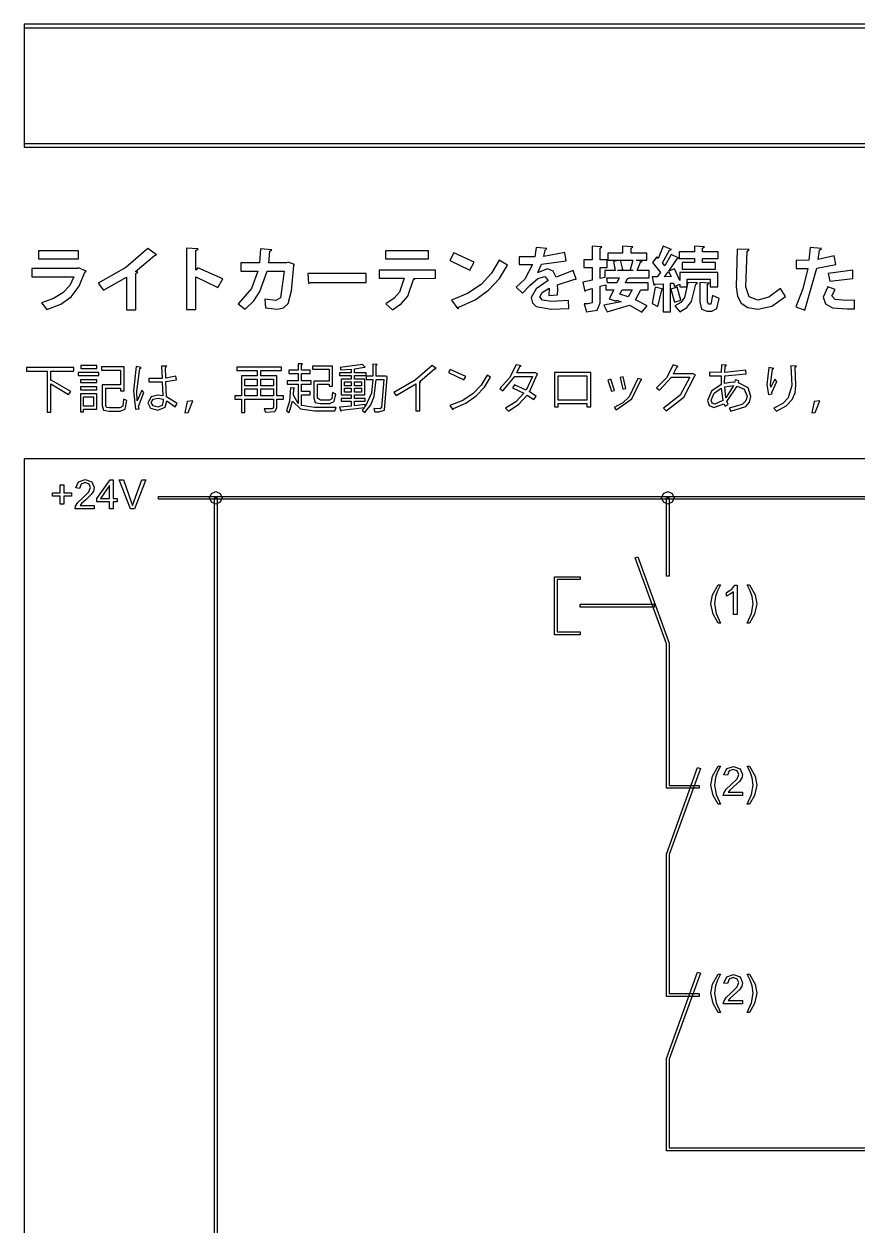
# Model space of a CAD drawing. Extents: x 18 to 210, y 9 to 277.
# Drawn here: x 18 to 68.7, y 204.2 to 277.3 of the extents above; entities that cross this region are included whole.
import ezdxf

# ---------------------------------------------------------------- set-up
doc = ezdxf.new("R2010")
doc.units = 0

msp = doc.modelspace()

# ---------------------------------------------------------------- linework, layer by layer
at = {"layer": '1'}
for p, q in [((192.997241, 277.267738), (17.991627, 277.267738)), ((17.991627, 277.267738), (17.991627, 269.774754)), ((192.997241, 277.013738), (17.991627, 277.013738)), ((17.991627, 277.013738), (17.991627, 270.007587)), ((17.991627, 270.007587), (192.997241, 270.007587)), ((17.991627, 269.774754), (192.997241, 269.774754)), ((21.290663, 263.477483), (18.868075, 263.477483)), ((18.868075, 263.477483), (18.868075, 262.989658)), ((21.290663, 262.989658), (21.290663, 263.477483)), ((25.515723, 263.626308), (24.175238, 262.463075)), ((24.767449, 262.228982), (25.912597, 263.188095)), ((26.049023, 263.233569), (25.515723, 263.626308)), ((25.912597, 263.188095), (26.049023, 263.233569)), ((28.566696, 263.59737), (27.872165, 263.630443)), ((27.872165, 263.630443), (27.872165, 259.909745)), ((28.438537, 263.489884), (28.566696, 263.59737)), ((28.438537, 262.295127), (28.438537, 263.489884)), ((32.370076, 263.605639), (32.299795, 262.749879)), ((33.060471, 263.543626), (32.370076, 263.605639)), ((32.862034, 262.745744), (32.936448, 263.452678)), ((32.936448, 263.452678), (33.060471, 263.543626)), ((42.56479, 263.477483), (39.968569, 263.477483)), ((39.968569, 263.477483), (39.968569, 262.981389)), ((42.56479, 262.981389), (42.56479, 263.477483)), ((44.110947, 263.349324), (43.8629, 262.890439)), ((45.35118, 262.79122), (44.110947, 263.349324)), ((48.807303, 263.109553), (48.0797, 263.121962)), ((48.0797, 263.121962), (48.0797, 262.642406)), ((49.030545, 263.113681), (48.807303, 263.109553)), ((49.11736, 263.671784), (49.030545, 263.113681)), ((49.766414, 263.609771), (49.11736, 263.671784)), ((49.572112, 263.13435), (49.663063, 263.527089)), ((50.857819, 263.36586), (49.572112, 263.13435)), ((49.663063, 263.527089), (49.766414, 263.609771)), ((50.944636, 262.865634), (50.857819, 263.36586)), ((53.106769, 263.725542), (52.51559, 263.75448)), ((52.51559, 263.75448), (52.51559, 262.935926)), ((52.995147, 263.646993), (53.106769, 263.725542)), ((52.995147, 262.935926), (52.995147, 263.646993)), ((54.367671, 263.336936), (53.478839, 263.336936)), ((53.478839, 263.336936), (53.478839, 262.911121)), ((54.996056, 263.72554), (54.367671, 263.758613)), ((54.367671, 263.758613), (54.367671, 263.336936)), ((54.880303, 263.646993), (54.996056, 263.72554)), ((54.880303, 263.336936), (54.880303, 263.646993)), ((55.831146, 263.336936), (54.880303, 263.336936)), ((55.831146, 262.911121), (55.831146, 263.336936)), ((56.839868, 263.75448), (56.529812, 263.018608)), ((56.79853, 262.737489), (57.216074, 263.514701)), ((57.331829, 263.556043), (56.839868, 263.75448)), ((57.319425, 263.254254), (56.934954, 262.563856)), ((57.216074, 263.514701), (57.331829, 263.556043)), ((57.794849, 263.035145), (57.319425, 263.254254)), ((58.729155, 263.419616), (57.815518, 263.419616)), ((57.815518, 263.419616), (57.815518, 263.002072)), ((59.341006, 263.729675), (58.729155, 263.758613)), ((58.729155, 263.758613), (58.729155, 263.419616)), ((59.233519, 263.646993), (59.341006, 263.729675)), ((59.233519, 263.419618), (59.233519, 263.646993)), ((60.180229, 263.419618), (59.233519, 263.419618)), ((60.180229, 263.002072), (60.180229, 263.419618)), ((61.337779, 263.584983), (61.275767, 261.27815)), ((62.065383, 263.55191), (61.337779, 263.584983)), ((61.85868, 261.27815), (61.937224, 263.456824)), ((61.937224, 263.456824), (62.065383, 263.55191)), ((65.773678, 263.684201), (65.686863, 262.902853)), ((66.464075, 263.626324), (65.773678, 263.684201)), ((66.261502, 262.952463), (66.344187, 263.52297)), ((67.228884, 263.167436), (66.261502, 262.952463)), ((66.344187, 263.52297), (66.464075, 263.626324)), ((67.332225, 262.638265), (67.228884, 263.167436)), ((21.245188, 262.402614), (18.454664, 262.402614)), ((18.454664, 262.402614), (18.454664, 261.902386)), ((18.868075, 262.989658), (21.290663, 262.989658)), ((21.3072, 262.443955), (21.245188, 262.402614)), ((21.757817, 262.23725), (21.3072, 262.443955)), ((24.175238, 262.463075), (22.493689, 261.501378)), ((28.546024, 262.43982), (28.438537, 262.295127)), ((30.063243, 261.774229), (28.546024, 262.43982)), ((32.299795, 262.749879), (31.171185, 262.749879)), ((31.171185, 262.749879), (31.171185, 262.249651)), ((33.945171, 262.745744), (32.862034, 262.745744)), ((34.048525, 262.787085), (33.945171, 262.745744)), ((34.437131, 262.650661), (34.048525, 262.787085)), ((34.252129, 261.040941), (34.387522, 262.584515)), ((34.387522, 262.584515), (34.437131, 262.650661)), ((39.968569, 262.981389), (42.56479, 262.981389)), ((43.8629, 262.890439), (45.074193, 262.307528)), ((45.074193, 262.307528), (45.35118, 262.79122)), ((46.868397, 262.919376), (46.407961, 262.108704)), ((47.36449, 262.605184), (46.868397, 262.919376)), ((46.8808, 261.787406), (47.36449, 262.605184)), ((48.0797, 262.642406), (48.732889, 262.642406)), ((48.894118, 262.646533), (48.42283, 261.761834)), ((48.732889, 262.642406), (48.894118, 262.646533)), ((49.224847, 262.162836), (49.431552, 262.658929)), ((49.431552, 262.658929), (50.944636, 262.865634)), ((52.51559, 262.935926), (52.007096, 262.935926)), ((52.007096, 262.935926), (52.007096, 262.464638)), ((52.007096, 262.464638), (52.51559, 262.464638)), ((52.51559, 262.464638), (52.51559, 261.691558)), ((53.425097, 262.935926), (52.995147, 262.935926)), ((52.995147, 261.790779), (52.995147, 262.464638)), ((52.995147, 262.464638), (53.425097, 262.464638)), ((53.425097, 262.464638), (53.425097, 262.935926)), ((53.478839, 262.911121), (54.222979, 262.911121)), ((54.222979, 262.911121), (53.805432, 262.824306)), ((53.805432, 262.824306), (53.925323, 262.274469)), ((54.38421, 262.340614), (54.247783, 262.911121)), ((54.247783, 262.911121), (54.99192, 262.911121)), ((54.99192, 262.911121), (54.81829, 262.324078)), ((55.566563, 262.832575), (55.202761, 262.911121)), ((55.202761, 262.911121), (55.831146, 262.911121)), ((55.248238, 262.274469), (55.459076, 262.77883)), ((55.459076, 262.77883), (55.566563, 262.832575)), ((56.438861, 263.109559), (56.190815, 262.766429)), ((56.190815, 262.766429), (56.670371, 262.166982)), ((56.529812, 263.018608), (56.438861, 263.109559)), ((56.934954, 262.563856), (56.79853, 262.737489)), ((57.170597, 262.237263), (57.679094, 262.989671)), ((57.517862, 262.381955), (57.170597, 262.237263)), ((57.848591, 261.670889), (57.517862, 262.381955)), ((57.679094, 262.989671), (57.794849, 263.035145)), ((57.815518, 263.002072), (58.729155, 263.002072)), ((57.993286, 262.766429), (57.993286, 262.353018)), ((58.729155, 262.766426), (57.993286, 262.766429)), ((58.729155, 263.002072), (58.729155, 262.766426)), ((59.233519, 262.766429), (59.233519, 263.002072)), ((59.233519, 263.002072), (60.180229, 263.002072)), ((60.006599, 262.766429), (59.233519, 262.766429)), ((60.006599, 262.353018), (60.006599, 262.766429)), ((65.471889, 262.898726), (64.913783, 262.906981)), ((64.913783, 262.906981), (64.922038, 262.402619)), ((64.922038, 262.402619), (65.165952, 262.398492)), ((65.165952, 262.398492), (65.616568, 262.402619)), ((65.616568, 262.402619), (65.326148, 261.167555)), ((65.442936, 259.87668), (66.170539, 262.431559)), ((65.686863, 262.902853), (65.471889, 262.898726)), ((66.170539, 262.431559), (67.332225, 262.638265)), ((18.454664, 261.902386), (21.017812, 261.902386)), ((21.017812, 261.902386), (20.774287, 261.37716)), ((21.338012, 261.322901), (21.67927, 262.171104)), ((21.67927, 262.171104), (21.757817, 262.23725)), ((22.812016, 261.087967), (24.217612, 261.881716)), ((24.217612, 261.881716), (24.217612, 259.893208)), ((24.903875, 262.179372), (24.767449, 262.228982)), ((24.779851, 262.100823), (24.903875, 262.179372)), ((24.779851, 259.893208), (24.779851, 262.100823)), ((28.438537, 259.909745), (28.438537, 261.889985)), ((28.438537, 261.889985), (29.765588, 261.253332)), ((29.765588, 261.253332), (30.063243, 261.774229)), ((31.171185, 262.249651), (32.200577, 262.249651)), ((32.200577, 262.249651), (31.807837, 261.177884)), ((32.322017, 260.997533), (32.766951, 262.249651)), ((32.766951, 262.249651), (33.808746, 262.249651)), ((33.808746, 262.249651), (33.573101, 260.620812)), ((38.782079, 262.092555), (35.247417, 262.092555)), ((35.247417, 262.092555), (35.280489, 261.480706)), ((38.782079, 261.559256), (38.782079, 262.092555)), ((42.99887, 262.303395), (39.575828, 262.303395)), ((39.575828, 262.303395), (39.575828, 261.807302)), ((39.575828, 261.807302), (41.088912, 261.807302)), ((41.088912, 261.807302), (40.81141, 260.953609)), ((41.310087, 260.716414), (41.655286, 261.72462)), ((41.655286, 261.72462), (41.754505, 261.778362)), ((41.667687, 261.803154), (42.99887, 261.807281)), ((41.754505, 261.778362), (41.667687, 261.803154)), ((42.99887, 261.807281), (42.99887, 262.303395)), ((46.407961, 262.108704), (45.767691, 261.429031)), ((46.223476, 261.079698), (46.8808, 261.787406)), ((48.42283, 261.761834), (47.906067, 261.269873)), ((48.720486, 261.369092), (49.207794, 261.785087)), ((49.849096, 261.670883), (49.105474, 261.168589)), ((49.207794, 261.785087), (49.642393, 261.906526)), ((49.228974, 262.162836), (49.224847, 262.162836)), ((49.80775, 262.373674), (49.228974, 262.162836)), ((49.642393, 261.906526), (49.849096, 261.670883)), ((50.140029, 262.24655), (49.80775, 262.373674)), ((50.33278, 261.877581), (50.140029, 262.24655)), ((51.362175, 262.282724), (50.33278, 261.877581)), ((50.415457, 261.414569), (51.465521, 261.761834)), ((51.556471, 261.749425), (51.362175, 262.282724)), ((51.465521, 261.761834), (51.523399, 261.74117)), ((51.523399, 261.74117), (51.556471, 261.749425)), ((52.51559, 261.691558), (51.953351, 261.575803)), ((53.28867, 261.861058), (52.995147, 261.790779)), ((53.925323, 262.274469), (53.28867, 262.274469)), ((53.28867, 262.274469), (53.28867, 261.861058)), ((53.412693, 261.844521), (54.1527, 261.844521)), ((53.445766, 261.538597), (53.412693, 261.844521)), ((54.1527, 261.844521), (54.020409, 261.538597)), ((54.06588, 262.274469), (54.38421, 262.340614)), ((55.004324, 262.274469), (54.06588, 262.274469)), ((54.545439, 261.538589), (54.669462, 261.794904)), ((54.669462, 261.794904), (54.78935, 261.844513)), ((54.78935, 261.844513), (55.975841, 261.844513)), ((54.81829, 262.324078), (55.004324, 262.274469)), ((55.975841, 262.274469), (55.248238, 262.274469)), ((55.975841, 261.844513), (55.975841, 262.274469)), ((56.467801, 261.894131), (56.174278, 261.894131)), ((56.174278, 261.894131), (56.273497, 261.385636)), ((56.670371, 262.166982), (56.467801, 261.894131)), ((56.914282, 261.902399), (57.166464, 262.228995)), ((57.319425, 261.906534), (56.914282, 261.902399)), ((57.166464, 262.228995), (57.319425, 261.906534)), ((60.15956, 262.154581), (57.848591, 262.154581)), ((57.848591, 262.154581), (57.848591, 261.670889)), ((57.993286, 262.353018), (60.006599, 262.353018)), ((58.286809, 261.294686), (58.286809, 261.757706)), ((58.286809, 261.757706), (59.696539, 261.757706)), ((59.696539, 261.757706), (59.696539, 261.294686)), ((60.15956, 261.294686), (60.15956, 262.154581)), ((68.365765, 262.29514), (66.852684, 262.088435)), ((66.852684, 262.088435), (66.968436, 261.629548)), ((66.968436, 261.629548), (68.365765, 261.786644)), ((68.365765, 261.786644), (68.365765, 262.29514)), ((20.356355, 260.928287), (19.777192, 260.571655)), ((20.774287, 261.37716), (20.356355, 260.928287)), ((20.862266, 260.687475), (21.338012, 261.322901)), ((22.493689, 261.501378), (22.812016, 261.087967)), ((31.807837, 261.177884), (31.00582, 260.248742)), ((31.948978, 260.430579), (32.322017, 260.997533)), ((34.036121, 260.269414), (34.252129, 261.040941)), ((35.280489, 261.480706), (35.425182, 261.559256)), ((35.425182, 261.559256), (38.782079, 261.559256)), ((40.81141, 260.953609), (40.486043, 260.591099)), ((45.767691, 261.429031), (44.952238, 260.885783)), ((45.401822, 260.496013), (46.223476, 261.079698)), ((47.906067, 261.269873), (48.28227, 260.906072)), ((48.28227, 260.906072), (48.720486, 261.369092)), ((49.105474, 261.168589), (48.811436, 260.641491)), ((49.328188, 260.670429), (49.489418, 260.939664)), ((49.489418, 260.939664), (49.898695, 261.211999)), ((49.898695, 261.211999), (49.882158, 260.757247)), ((50.423739, 261.133449), (50.415457, 261.414569)), ((50.415457, 260.798588), (50.423739, 261.133449)), ((51.953351, 261.575803), (52.069106, 261.013564)), ((52.069106, 261.013564), (52.151788, 261.083845)), ((52.151788, 261.083845), (52.51559, 261.187197)), ((52.51559, 261.187197), (52.51559, 260.323169)), ((52.995147, 261.319483), (53.35068, 261.418701)), ((52.995147, 260.319026), (52.995147, 261.319483)), ((53.35068, 261.418701), (53.35068, 261.108642)), ((53.35068, 261.108642), (53.826104, 261.108642)), ((54.020409, 261.538597), (53.445766, 261.538597)), ((53.826104, 261.108642), (53.544985, 260.550538)), ((54.206442, 260.848202), (54.342866, 261.10865)), ((54.342866, 261.10865), (54.950582, 261.10865)), ((55.926232, 261.538589), (54.545439, 261.538589)), ((54.950582, 261.10865), (54.706668, 260.678702)), ((55.16142, 260.496794), (55.47148, 261.108642)), ((55.47148, 261.108642), (55.926232, 261.108642)), ((55.926232, 261.108642), (55.926232, 261.538589)), ((56.352044, 261.257464), (56.161875, 260.265278)), ((56.273497, 261.385636), (56.347908, 261.447647)), ((56.347908, 261.447647), (56.831603, 261.472438)), ((56.831603, 261.149978), (56.352044, 261.257464)), ((56.517408, 260.091646), (56.748918, 261.096236)), ((56.748918, 261.096236), (56.831603, 261.137577)), ((56.831603, 261.472438), (56.831603, 261.149978)), ((56.831603, 261.137577), (56.831603, 259.765052)), ((57.269816, 261.505511), (57.468253, 261.51792)), ((57.269816, 259.765052), (57.269816, 261.505511)), ((57.674959, 261.265746), (57.302889, 261.154126)), ((57.302889, 261.154126), (57.51373, 260.356242)), ((57.468253, 261.51792), (57.521998, 261.302946)), ((57.521998, 261.302946), (57.848591, 261.447647)), ((57.902333, 260.484401), (57.674959, 261.265746)), ((57.848591, 261.447647), (57.848591, 261.294686)), ((57.848591, 261.294686), (58.286809, 261.294686)), ((58.324015, 261.551001), (58.137979, 260.64563)), ((58.911059, 261.522061), (58.324015, 261.551001)), ((58.55449, 260.401718), (58.815975, 261.443514)), ((58.815975, 261.443514), (58.911059, 261.522061)), ((59.638662, 261.517928), (59.072288, 261.551001)), ((59.072288, 261.551001), (59.072288, 260.372778)), ((59.52704, 261.443514), (59.638662, 261.517928)), ((59.52704, 260.372778), (59.52704, 261.443514)), ((59.696539, 261.294686), (60.15956, 261.294686)), ((61.275767, 261.27815), (61.347338, 260.717654)), ((62.051949, 260.678186), (61.85868, 261.27815)), ((63.954669, 261.183064), (63.245672, 260.652349)), ((64.260596, 260.703507), (63.954669, 261.183064)), ((65.326148, 261.167555), (64.8931, 260.075117)), ((66.836145, 261.286423), (66.563294, 260.662171)), ((67.286762, 261.121059), (66.836145, 261.286423)), ((67.09246, 260.748989), (67.286762, 261.121059)), ((19.777192, 260.571655), (19.049976, 260.323156)), ((19.049976, 260.323156), (19.372437, 259.901477)), ((19.372437, 259.901477), (20.218314, 260.226457)), ((20.218314, 260.226457), (20.862266, 260.687475)), ((31.00582, 260.248742), (31.4399, 259.922148)), ((31.4399, 259.922148), (31.948978, 260.430579)), ((33.291981, 260.451314), (32.622256, 260.546398)), ((32.622256, 260.546398), (32.659464, 260.013099)), ((33.573101, 260.620812), (33.291981, 260.451314)), ((33.760686, 260.011548), (34.036121, 260.269414)), ((40.486043, 260.591099), (39.972702, 260.261145)), ((39.972702, 260.261145), (40.38198, 259.897344)), ((40.38198, 259.897344), (40.940214, 260.271803)), ((40.940214, 260.271803), (41.310087, 260.716414)), ((44.952238, 260.885783), (43.966252, 260.484387)), ((43.966252, 260.484387), (44.350725, 259.942818)), ((44.425139, 260.050305), (45.401822, 260.496013)), ((48.811436, 260.641491), (48.887529, 260.309535)), ((48.887529, 260.309535), (49.116327, 260.091137)), ((49.503887, 260.468375), (49.328188, 260.670429)), ((50.039255, 260.405846), (49.503887, 260.468375)), ((49.882158, 260.757247), (50.415457, 260.798588)), ((51.089318, 260.455455), (50.039255, 260.405846)), ((51.0976, 259.963498), (51.089318, 260.455455)), ((52.279947, 260.24462), (52.040169, 260.248747)), ((52.040169, 260.248747), (52.180729, 259.760922)), ((52.51559, 260.323169), (52.279947, 260.24462)), ((52.829783, 259.866341), (52.995147, 260.319026)), ((54.272588, 260.385174), (53.234925, 260.178469)), ((53.544985, 260.550538), (53.979065, 260.409979)), ((53.979065, 260.409979), (54.016273, 260.480257)), ((54.016273, 260.480257), (54.272588, 260.385174)), ((54.706668, 260.678702), (54.206442, 260.848202)), ((55.868354, 260.128859), (55.16142, 260.496794)), ((56.161875, 260.265278), (56.517408, 260.091646)), ((57.51373, 260.356242), (57.902333, 260.484401)), ((57.899622, 260.335959), (57.542667, 260.124732)), ((58.137979, 260.64563), (57.899622, 260.335959)), ((58.26717, 260.03081), (58.55449, 260.401718)), ((59.072288, 260.372778), (59.157037, 259.933529)), ((59.597321, 260.236354), (59.52704, 260.372778)), ((59.73788, 260.236354), (59.597321, 260.236354)), ((59.824695, 260.76552), (59.73788, 260.236354)), ((60.229838, 260.579484), (59.824695, 260.76552)), ((60.101681, 259.967119), (60.229838, 260.579484)), ((61.347338, 260.717654), (61.57549, 260.294747)), ((61.57549, 260.294747), (61.980375, 260.027645)), ((62.586283, 260.484401), (62.051949, 260.678186)), ((63.245672, 260.652349), (62.586283, 260.484401)), ((63.444626, 260.122148), (64.260596, 260.703507)), ((66.563294, 260.662171), (66.700239, 260.262196)), ((66.700239, 260.262196), (67.125533, 260.01725)), ((67.282629, 260.517479), (67.09246, 260.748989)), ((67.956487, 260.459601), (67.282629, 260.517479)), ((68.460851, 260.480265), (67.956487, 260.459601)), ((68.45258, 259.955245), (68.460851, 260.480265)), ((24.217612, 259.893208), (24.779851, 259.893208)), ((27.872165, 259.909745), (28.438537, 259.909745)), ((32.659464, 260.013099), (33.395336, 259.930417)), ((33.395336, 259.930417), (33.760686, 260.011548)), ((44.350725, 259.942818), (44.425139, 260.050305)), ((49.116327, 260.091137), (50.035132, 259.934557)), ((50.035132, 259.934557), (51.0976, 259.963498)), ((52.180729, 259.760922), (52.829783, 259.866341)), ((53.234925, 260.178469), (53.420961, 259.765058)), ((53.420961, 259.765058), (54.785217, 260.166065)), ((54.785217, 260.166065), (55.529357, 259.752654)), ((55.529357, 259.752654), (55.868354, 260.128859)), ((56.831603, 259.765052), (57.269816, 259.765052)), ((57.542667, 260.124732), (57.852727, 259.769198)), ((57.852727, 259.769198), (58.26717, 260.03081)), ((59.157037, 259.933529), (59.514639, 259.810539)), ((59.514639, 259.810539), (59.787487, 259.810539)), ((59.787487, 259.810539), (60.101681, 259.967119)), ((61.980375, 260.027645), (62.582148, 259.934563)), ((62.582148, 259.934563), (63.444626, 260.122148)), ((64.8931, 260.075117), (65.442936, 259.87668)), ((67.125533, 260.01725), (68.022633, 259.942836)), ((68.022633, 259.942836), (68.45258, 259.955245)), ((34.915653, 256.59729), (34.65107, 256.613826)), ((34.65107, 256.613826), (34.65107, 256.212817)), ((34.853643, 256.551813), (34.915653, 256.59729)), ((34.853643, 256.212817), (34.853643, 256.551813)), ((38.558837, 256.568342), (37.198716, 256.390577)), ((38.720068, 256.407113), (38.558837, 256.568342)), ((39.447672, 256.564217), (39.183089, 256.584881)), ((39.183089, 256.584881), (39.183089, 255.853145)), ((39.385659, 256.522876), (39.447672, 256.564217)), ((47.903993, 256.547673), (47.487479, 255.746688)), ((48.205782, 256.477392), (47.903993, 256.547673)), ((57.450685, 256.53529), (57.02642, 255.761179)), ((57.752473, 256.448475), (57.450685, 256.53529)), ((60.374541, 256.551806), (60.362132, 256.080517)), ((60.692866, 256.531142), (60.374541, 256.551806)), ((21.009544, 256.374048), (18.14874, 256.374048)), ((18.14874, 256.374048), (18.14874, 256.159074)), ((18.14874, 256.159074), (19.405509, 256.159074)), ((19.405509, 256.159074), (19.405509, 253.662072)), ((19.628751, 256.150811), (19.665958, 256.159066)), ((19.628751, 255.596841), (19.628751, 256.150811)), ((19.665958, 256.159066), (21.009544, 256.159066)), ((21.009544, 256.159066), (21.009544, 256.374048)), ((22.544332, 256.072257), (21.27516, 256.072257)), ((21.27516, 256.072257), (21.27516, 255.894491)), ((21.27516, 255.894491), (22.544332, 255.894491)), ((21.444659, 256.498071), (21.444659, 256.320303)), ((22.424443, 256.498071), (21.444659, 256.498071)), ((21.444659, 256.320303), (22.424443, 256.320303)), ((22.424443, 256.320303), (22.424443, 256.498071)), ((22.544332, 255.894491), (22.544332, 256.072257)), ((24.069818, 256.42779), (22.701428, 256.42779)), ((22.701428, 256.42779), (22.701428, 256.221085)), ((22.701428, 256.221085), (23.854844, 256.221085)), ((23.854844, 256.221085), (23.854844, 255.328117)), ((24.069818, 254.972584), (24.069818, 256.42779)), ((24.80569, 256.440194), (24.636191, 254.956047)), ((25.115748, 256.378181), (24.80569, 256.440194)), ((24.847031, 254.951914), (25.033066, 256.320303)), ((25.033066, 256.320303), (25.115748, 256.378181)), ((26.670173, 256.456717), (26.347712, 256.464972)), ((26.347712, 256.464972), (26.37665, 255.720832)), ((26.587491, 256.386436), (26.670173, 256.456717)), ((26.604027, 255.737382), (26.587491, 256.386436)), ((27.224143, 255.865538), (26.604027, 255.737382)), ((27.253084, 255.642296), (27.224143, 255.865538)), ((33.645448, 256.411254), (30.921072, 256.411254)), ((30.921072, 256.411254), (30.921072, 256.208684)), ((30.921072, 256.208684), (32.161305, 256.208684)), ((32.161305, 255.87382), (31.206324, 255.87382)), ((31.206324, 255.87382), (31.206324, 254.650123)), ((32.161305, 256.208684), (32.161305, 255.87382)), ((32.376278, 255.87382), (32.376278, 256.208684)), ((32.376278, 256.208684), (33.645448, 256.208684)), ((33.356061, 255.87382), (32.376278, 255.87382)), ((33.356061, 254.650123), (33.356061, 255.87382)), ((33.645448, 256.208684), (33.645448, 256.411254)), ((34.65107, 256.212817), (34.088831, 256.212817)), ((34.088831, 256.212817), (34.088831, 256.018515)), ((34.088831, 256.018515), (34.65107, 256.018515)), ((34.65107, 256.018515), (34.65107, 255.567895)), ((35.374541, 256.212817), (34.853643, 256.212817)), ((34.853643, 255.567895), (34.853643, 256.018515)), ((34.853643, 256.018515), (35.374541, 256.018515)), ((35.374541, 256.018515), (35.374541, 256.212817)), ((36.747065, 256.469131), (35.519233, 256.469131)), ((35.519233, 256.469131), (35.519233, 256.274829)), ((35.519233, 256.274829), (36.54036, 256.274829)), ((36.54036, 256.274829), (36.54036, 255.551359)), ((36.747065, 255.24957), (36.747065, 256.469131)), ((37.872575, 256.055712), (37.161508, 256.055712)), ((37.161508, 256.055712), (37.161508, 255.886215)), ((37.161508, 255.886215), (37.872575, 255.886215)), ((37.198716, 256.390577), (37.252458, 256.23348)), ((37.252458, 256.23348), (37.872575, 256.278954)), ((37.872575, 256.278954), (37.872575, 256.055712)), ((37.872575, 255.886215), (37.872575, 255.662981)), ((38.066879, 256.291366), (38.120621, 256.307902)), ((38.066879, 256.05572), (38.066879, 256.291366)), ((38.777946, 256.05572), (38.066879, 256.05572)), ((38.066879, 255.662981), (38.066879, 255.886223)), ((38.066879, 255.886223), (38.777946, 255.886223)), ((38.120621, 256.307902), (38.658055, 256.402986)), ((38.658055, 256.402986), (38.691128, 256.402986)), ((38.691128, 256.402986), (38.720068, 256.407113)), ((38.777946, 255.886223), (38.777946, 256.05572)), ((39.183089, 255.853145), (38.782079, 255.853145)), ((38.782079, 255.853145), (38.782079, 255.650572)), ((39.385659, 255.85315), (39.385659, 256.522876)), ((39.956158, 255.853148), (39.385659, 255.85315)), ((40.06778, 255.844893), (39.956158, 255.853148)), ((40.063653, 255.774612), (40.06778, 255.844893)), ((42.792165, 256.498071), (41.761739, 255.614922)), ((42.035624, 255.538958), (42.93686, 256.295499)), ((43.031943, 256.320309), (42.792165, 256.498071)), ((42.93686, 256.295499), (42.969933, 256.291371)), ((42.969933, 256.291371), (43.031943, 256.320309)), ((43.888737, 256.262426), (43.785386, 256.072257)), ((43.785386, 256.072257), (44.715559, 255.634041)), ((44.835449, 255.832478), (43.888737, 256.262426)), ((44.715559, 255.634041), (44.835449, 255.832478)), ((46.13356, 255.923429), (45.779124, 255.312421)), ((46.340265, 255.795273), (46.13356, 255.923429)), ((47.085437, 254.972576), (47.817175, 255.844874)), ((47.817175, 255.844874), (48.892044, 255.844874)), ((47.941199, 256.059848), (48.118967, 256.43605)), ((48.995398, 256.059848), (47.941199, 256.059848)), ((48.118967, 256.43605), (48.205782, 256.477392)), ((48.892044, 255.844874), (48.50757, 255.005649)), ((48.706008, 254.898162), (49.173163, 255.948226)), ((49.040872, 256.072257), (48.995398, 256.059848)), ((49.210372, 255.985434), (49.040872, 256.072257)), ((49.173163, 255.948226), (49.210372, 255.985434)), ((50.235628, 256.084666), (50.235628, 253.984538)), ((52.434974, 256.084666), (50.235628, 256.084666)), ((50.454737, 254.402082), (50.454737, 255.873825)), ((50.454737, 255.873825), (52.203464, 255.873825)), ((52.203464, 255.873825), (52.203464, 254.402082)), ((52.434974, 253.992806), (52.434974, 256.084666)), ((54.412113, 255.824216), (54.226077, 255.782874)), ((54.560941, 255.100748), (54.412113, 255.824216)), ((57.458953, 256.006124), (57.661526, 256.407134)), ((58.575163, 256.006124), (57.458953, 256.006124)), ((57.661526, 256.407134), (57.752473, 256.448475)), ((58.085787, 254.587092), (58.748795, 255.873833)), ((58.612368, 256.026788), (58.575163, 256.006124)), ((58.794269, 255.919309), (58.612368, 256.026788)), ((58.748795, 255.873833), (58.794269, 255.919309)), ((60.362132, 256.080517), (59.651065, 256.088772)), ((59.651065, 256.088772), (59.655193, 255.882067)), ((59.655193, 255.882067), (60.353856, 255.873812)), ((60.353856, 255.873812), (60.357984, 255.340513)), ((60.568854, 255.406664), (60.577109, 255.882085)), ((60.577109, 255.882085), (61.887625, 256.006108)), ((60.58539, 256.084658), (60.610182, 256.469129)), ((61.858696, 256.221082), (60.58539, 256.084658)), ((60.610182, 256.469129), (60.692866, 256.531142)), ((61.887625, 256.006108), (61.858696, 256.221082)), ((63.248799, 256.382322), (63.141309, 255.332258)), ((63.567124, 256.328577), (63.248799, 256.382322)), ((63.364551, 255.348794), (63.472038, 256.274835)), ((63.472038, 256.274835), (63.567124, 256.328577)), ((64.592357, 256.48154), (64.662638, 255.290917)), ((64.935489, 256.465004), (64.592357, 256.48154)), ((64.852807, 256.394723), (64.935489, 256.465004)), ((64.906549, 255.290917), (64.852807, 256.394723)), ((19.645288, 255.617505), (19.628751, 255.596841)), ((19.628751, 253.662072), (19.628751, 255.39013)), ((19.628751, 255.39013), (20.682949, 254.732805)), ((20.831777, 254.922974), (19.645288, 255.617505)), ((22.424443, 255.642309), (21.428122, 255.642309)), ((21.428122, 255.642309), (21.428122, 255.468677)), ((21.428122, 255.468677), (22.424443, 255.468677)), ((22.424443, 255.212362), (21.428122, 255.212362)), ((21.428122, 255.212362), (21.428122, 255.034597)), ((22.424443, 255.468677), (22.424443, 255.642309)), ((22.424443, 255.034597), (22.424443, 255.212362)), ((23.854844, 255.328117), (22.738635, 255.328117)), ((22.738635, 255.328117), (22.738635, 254.067215)), ((22.953609, 255.125547), (23.854844, 255.125547)), ((22.953609, 254.071348), (22.953609, 255.125547)), ((23.854844, 255.125547), (23.854844, 254.972584)), ((26.37665, 255.720832), (25.578767, 255.708423)), ((25.578767, 255.708423), (25.582902, 255.50175)), ((25.582902, 255.50175), (26.062459, 255.50175)), ((26.062459, 255.50175), (26.389054, 255.510005)), ((26.389054, 255.510005), (26.430394, 254.666646)), ((26.612295, 255.526541), (27.253084, 255.642296)), ((26.649504, 254.600501), (26.612295, 255.526541)), ((31.413029, 255.266107), (31.413029, 255.675382)), ((31.413029, 255.675382), (32.161305, 255.675382)), ((32.161305, 255.266107), (31.413029, 255.266107)), ((31.413029, 254.650123), (31.413029, 255.075938)), ((31.413029, 255.075938), (32.161305, 255.075938)), ((32.161305, 255.675382), (32.161305, 255.266107)), ((32.161305, 255.075938), (32.161305, 254.650123)), ((32.376278, 255.266107), (32.376278, 255.675382)), ((32.376278, 255.675382), (33.145223, 255.675382)), ((33.145223, 255.266107), (32.376278, 255.266107)), ((32.376278, 255.075938), (33.145223, 255.075938)), ((32.376278, 254.650123), (32.376278, 255.075938)), ((33.145223, 255.675382), (33.145223, 255.266107)), ((33.145223, 255.075938), (33.145223, 254.650123)), ((34.65107, 255.567895), (33.989613, 255.567895)), ((33.989613, 255.567895), (33.989613, 255.373594)), ((33.989613, 255.373594), (34.655206, 255.373594)), ((34.179777, 255.154485), (34.125513, 254.342133)), ((34.436091, 255.125547), (34.179777, 255.154485)), ((34.35755, 254.703868), (34.378214, 255.084206)), ((34.378214, 255.084206), (34.436091, 255.125547)), ((34.655206, 255.373594), (34.655206, 254.187103)), ((35.440686, 255.567895), (34.853643, 255.567895)), ((34.853643, 254.914706), (34.853643, 255.373594)), ((34.853643, 255.373594), (35.440686, 255.373594)), ((35.440686, 255.373594), (35.440686, 255.567895)), ((35.610184, 255.551359), (35.610184, 254.517832)), ((36.54036, 255.551359), (35.610184, 255.551359)), ((35.816889, 254.517832), (35.816889, 255.36119)), ((35.816889, 255.36119), (36.54036, 255.36119)), ((36.54036, 255.36119), (36.54036, 255.24957)), ((36.54036, 255.24957), (36.747065, 255.24957)), ((37.872575, 255.662981), (37.27313, 255.662981)), ((37.27313, 255.662981), (37.27313, 254.720404)), ((37.459164, 255.27024), (37.459164, 255.505885)), ((37.459164, 255.505885), (37.872575, 255.505885)), ((37.872575, 255.27024), (37.459164, 255.27024)), ((37.459164, 255.117279), (37.872575, 255.117279)), ((37.459164, 254.877501), (37.459164, 255.117279)), ((37.872575, 255.505885), (37.872575, 255.27024)), ((37.872575, 255.117279), (37.872575, 254.877501)), ((38.695264, 255.662981), (38.066879, 255.662981)), ((38.066879, 255.27024), (38.066879, 255.505885)), ((38.066879, 255.505885), (38.505095, 255.505885)), ((38.505095, 255.27024), (38.066879, 255.27024)), ((38.066879, 254.877501), (38.066879, 255.117279)), ((38.066879, 255.117279), (38.505095, 255.117279)), ((38.505095, 255.505885), (38.505095, 255.27024)), ((38.505095, 255.117279), (38.505095, 254.877501)), ((38.695264, 254.720404), (38.695264, 255.662981)), ((38.782079, 255.650572), (39.183089, 255.650572)), ((39.183089, 255.650572), (39.109708, 254.815483)), ((39.274038, 254.616017), (39.385659, 255.650578)), ((39.385659, 255.650578), (39.856947, 255.650578)), ((39.856947, 255.650578), (39.708119, 253.92252)), ((39.89002, 253.794374), (40.063653, 255.774612)), ((41.761739, 255.614922), (40.464663, 254.852696)), ((40.596954, 254.679063), (41.808247, 255.39013)), ((41.808247, 255.39013), (41.808247, 253.757156)), ((42.110038, 255.50175), (42.035624, 255.538958)), ((42.039757, 255.460409), (42.110038, 255.50175)), ((42.039757, 253.757156), (42.039757, 255.460409)), ((45.779124, 255.312421), (45.28555, 254.796368)), ((45.471585, 254.650124), (45.973169, 255.180065)), ((45.973169, 255.180065), (46.340265, 255.795273)), ((47.487479, 255.746688), (46.903536, 255.113135)), ((46.903536, 255.113135), (47.085437, 254.972576)), ((47.796504, 255.323976), (47.672483, 255.146208)), ((47.672483, 255.146208), (48.375279, 254.81548)), ((48.50757, 255.005649), (47.796504, 255.323976)), ((53.643169, 255.671255), (53.469536, 255.61751)), ((53.469536, 255.61751), (53.701046, 254.939516)), ((53.878814, 254.989125), (53.643169, 255.671255)), ((54.226077, 255.782874), (54.374907, 255.067675)), ((54.374907, 255.067675), (54.560941, 255.100748)), ((55.288544, 255.720864), (54.773847, 254.594835)), ((54.923709, 254.483214), (55.470445, 255.61751)), ((55.536591, 255.64645), (55.288544, 255.720864)), ((55.470445, 255.61751), (55.536591, 255.64645)), ((57.02642, 255.761179), (56.437829, 255.154498)), ((56.437829, 255.154498), (56.619727, 255.009805)), ((56.619727, 255.009805), (57.330797, 255.795286)), ((57.330797, 255.795286), (58.46354, 255.795286)), ((58.46354, 255.795286), (57.871846, 254.690445)), ((60.357984, 255.340513), (59.774559, 254.949322)), ((59.928048, 254.824796), (60.366265, 255.129685)), ((60.366265, 255.129685), (60.457215, 254.385545)), ((61.04841, 255.481078), (60.568854, 255.406664)), ((60.572971, 255.199966), (61.110402, 255.278513)), ((60.647382, 254.546777), (60.572971, 255.199966)), ((61.110402, 255.278513), (60.647382, 254.546777)), ((60.701116, 254.315254), (61.333636, 255.249562)), ((61.176566, 255.47695), (61.04841, 255.481078)), ((61.209621, 255.625778), (61.176566, 255.47695)), ((61.432842, 255.567893), (61.209621, 255.625778)), ((61.333636, 255.249562), (61.756347, 255.061977)), ((61.403912, 255.448005), (61.432842, 255.567893)), ((61.995609, 255.14053), (61.403912, 255.448005)), ((62.168724, 254.625316), (61.995609, 255.14053)), ((63.141309, 255.332258), (63.23226, 254.736946)), ((63.372806, 255.179294), (63.364551, 255.348794)), ((63.62085, 255.671255), (63.372806, 255.179294)), ((63.443088, 254.852701), (63.744876, 255.530695)), ((63.744876, 255.530695), (63.62085, 255.671255)), ((64.662638, 255.290917), (64.438879, 254.531273)), ((64.854356, 254.845079), (64.906549, 255.290917)), ((20.682949, 254.732805), (20.831777, 254.922974)), ((21.423988, 254.778282), (21.423988, 253.695145)), ((22.416174, 254.778282), (21.423988, 254.778282)), ((21.428122, 255.034597), (22.424443, 255.034597)), ((21.614157, 254.025874), (21.614157, 254.596381)), ((21.614157, 254.596381), (22.221871, 254.596381)), ((22.221871, 254.596381), (22.221871, 254.025874)), ((22.416174, 253.843973), (22.416174, 254.778282)), ((23.854844, 254.972584), (24.069818, 254.972584)), ((24.036745, 254.46409), (23.987137, 254.021222)), ((24.239317, 254.377272), (24.036745, 254.46409)), ((24.139581, 253.853274), (24.239317, 254.377272)), ((24.636191, 254.956047), (24.772617, 253.839838)), ((24.875969, 254.352467), (24.847031, 254.951914)), ((25.140552, 254.997388), (24.875969, 254.352467)), ((24.954518, 254.017606), (25.281112, 254.865097)), ((25.281112, 254.865097), (25.140552, 254.997388)), ((25.712093, 254.596883), (25.512622, 254.240834)), ((25.706925, 254.249116), (25.846968, 254.457888)), ((26.128605, 254.707987), (25.712093, 254.596883)), ((25.846968, 254.457888), (26.132739, 254.517832)), ((26.430394, 254.666646), (26.128605, 254.707987)), ((26.132739, 254.517832), (26.446931, 254.459954)), ((26.451065, 254.348335), (26.378201, 254.069798)), ((26.446931, 254.459954), (26.451065, 254.348335)), ((26.573539, 253.970567), (26.661905, 254.35659)), ((27.298557, 254.199493), (26.649504, 254.600501)), ((26.661905, 254.35659), (27.174534, 253.992788)), ((28.246302, 254.348335), (27.903172, 254.306993)), ((27.97345, 253.653804), (28.246302, 254.348335)), ((31.206324, 254.650123), (30.805317, 254.650123)), ((30.805317, 254.650123), (30.805317, 254.447553)), ((30.805317, 254.447553), (31.206324, 254.447553)), ((31.206324, 254.447553), (31.206324, 253.653804)), ((32.161305, 254.650123), (31.413029, 254.650123)), ((31.413029, 253.653804), (31.413029, 254.447553)), ((31.413029, 254.447553), (33.145223, 254.447553)), ((33.145223, 254.650123), (32.376278, 254.650123)), ((33.145223, 254.447553), (33.145223, 253.939056)), ((33.765339, 254.650123), (33.356061, 254.650123)), ((33.356061, 253.934924), (33.356061, 254.447553)), ((33.356061, 254.447553), (33.765339, 254.447553)), ((33.765339, 254.447553), (33.765339, 254.650123)), ((34.125513, 254.342133), (33.944131, 253.740619)), ((34.655206, 254.187103), (34.35755, 254.703868)), ((34.853635, 254.063085), (34.853635, 254.724542)), ((34.853635, 254.724542), (35.382809, 254.724537)), ((35.382809, 254.914706), (34.853643, 254.914706)), ((35.382809, 254.724537), (35.382809, 254.914706)), ((35.610184, 254.517832), (35.689766, 254.264102)), ((36.007058, 254.397944), (35.816889, 254.517832)), ((36.561029, 254.397944), (36.007058, 254.397944)), ((36.698488, 254.476492), (36.561029, 254.397944)), ((36.74293, 254.852696), (36.698488, 254.476492)), ((36.933099, 254.770014), (36.74293, 254.852696)), ((36.844733, 254.314228), (36.933099, 254.770014)), ((37.872575, 254.505431), (37.256594, 254.505431)), ((37.256594, 254.505431), (37.256594, 254.335931)), ((37.27313, 254.720404), (37.872575, 254.720404)), ((37.872575, 254.877501), (37.459164, 254.877501)), ((37.872575, 254.720404), (37.872575, 254.505431)), ((38.505095, 254.877501), (38.066879, 254.877501)), ((38.066879, 254.505431), (38.066879, 254.720404)), ((38.066879, 254.720404), (38.695264, 254.720404)), ((38.720074, 254.505431), (38.066879, 254.505431)), ((38.720074, 254.335926), (38.720074, 254.505431)), ((39.109708, 254.815483), (38.732469, 253.992796)), ((39.068238, 254.107651), (39.274038, 254.616017)), ((40.464663, 254.852696), (40.596954, 254.679063)), ((44.651675, 254.378758), (43.876336, 254.06308)), ((45.28555, 254.796368), (44.651675, 254.378758)), ((44.842102, 254.216301), (45.471585, 254.650124)), ((48.375279, 254.81548), (47.878153, 254.2982)), ((48.070906, 254.153506), (48.573716, 254.70386)), ((48.573716, 254.70386), (48.982994, 254.426873)), ((49.115286, 254.633579), (48.706008, 254.898162)), ((48.982994, 254.426873), (49.115286, 254.633579)), ((52.203464, 254.402082), (50.454737, 254.402082)), ((53.701046, 254.939516), (53.878814, 254.989125)), ((53.986301, 253.810906), (54.923709, 254.483214)), ((54.773847, 254.594835), (54.373484, 254.223863)), ((57.871846, 254.690445), (56.855373, 253.914265)), ((57.016602, 253.740632), (58.085787, 254.587092)), ((59.774559, 254.949322), (59.535297, 254.368996)), ((59.535297, 254.368996), (59.631415, 254.06979)), ((59.750281, 254.402082), (59.928048, 254.824796)), ((59.817978, 254.208816), (59.750281, 254.402082)), ((60.457215, 254.385545), (59.969391, 254.158171)), ((60.647382, 254.546777), (60.647382, 254.546777)), ((61.86041, 254.347427), (61.642142, 254.139558)), ((61.756347, 255.061977), (61.937213, 254.641847)), ((61.937213, 254.621183), (61.86041, 254.347427)), ((61.937213, 254.641847), (61.937213, 254.621183)), ((62.088496, 254.284575), (62.168724, 254.625316)), ((63.23226, 254.736946), (63.451343, 254.774152)), ((63.451343, 254.774152), (63.443088, 254.852701)), ((64.438879, 254.531273), (64.102789, 254.195635)), ((64.311237, 254.057272), (64.671938, 254.431021)), ((64.671938, 254.431021), (64.854356, 254.845079)), ((66.35349, 254.34834), (66.010358, 254.306999)), ((66.080636, 253.653809), (66.35349, 254.34834)), ((19.405509, 253.662072), (19.628751, 253.662072)), ((21.423988, 253.695145), (21.614157, 253.695145)), ((22.221871, 254.025874), (21.614157, 254.025874)), ((21.614157, 253.695145), (21.614157, 253.843973)), ((21.614157, 253.843973), (22.416174, 253.843973)), ((22.738635, 254.067215), (22.828552, 253.788163)), ((22.828552, 253.788163), (23.160314, 253.71995)), ((22.99495, 253.951976), (22.953609, 254.071348)), ((23.172716, 253.92252), (22.99495, 253.951976)), ((23.160314, 253.71995), (23.825906, 253.71995)), ((23.813503, 253.92252), (23.172716, 253.92252)), ((23.987137, 254.021222), (23.813503, 253.92252)), ((23.825906, 253.71995), (24.139581, 253.853274)), ((24.772617, 253.839838), (24.987591, 253.864642)), ((24.987591, 253.864642), (24.954518, 254.017606)), ((25.512622, 254.240834), (25.682638, 253.909588)), ((25.682638, 253.909588), (26.128605, 253.786082)), ((25.830949, 254.048094), (25.706925, 254.249116)), ((26.128605, 253.980397), (25.830949, 254.048094)), ((26.378201, 254.069798), (26.128605, 253.980397)), ((26.128605, 253.786082), (26.573539, 253.970567)), ((27.174534, 253.992788), (27.298557, 254.199493)), ((27.903172, 254.306993), (27.762612, 253.628999)), ((27.762612, 253.628999), (27.97345, 253.653804)), ((31.206324, 253.653804), (31.413029, 253.653804)), ((32.847567, 253.860515), (32.587116, 253.864642)), ((32.587116, 253.864642), (32.665666, 253.657937)), ((32.665666, 253.657937), (33.227904, 253.698761)), ((33.066673, 253.864642), (32.847567, 253.860515)), ((33.145223, 253.939056), (33.066673, 253.864642)), ((33.227904, 253.698761), (33.356061, 253.934924)), ((33.944131, 253.740619), (34.109495, 253.6414)), ((34.109495, 253.6414), (34.316201, 254.327663)), ((34.316201, 254.327663), (34.799892, 253.861026)), ((34.799892, 253.861026), (35.643251, 253.744755)), ((35.634983, 253.951465), (34.853635, 254.063085)), ((36.966166, 253.955593), (35.634983, 253.951465)), ((35.643251, 253.744755), (36.875216, 253.744755)), ((35.689766, 254.264102), (35.986389, 254.199507)), ((35.986389, 254.199507), (36.573432, 254.199507)), ((36.573432, 254.199507), (36.844733, 254.314228)), ((36.875216, 253.744755), (36.966166, 253.955593)), ((37.872575, 254.034142), (37.161508, 253.963861)), ((37.161508, 253.963861), (37.240057, 253.736486)), ((37.240057, 253.736486), (37.285531, 253.78196)), ((37.256594, 254.335931), (37.872575, 254.335931)), ((37.285531, 253.78196), (38.703532, 253.955593)), ((37.872575, 254.335931), (37.872575, 254.034142)), ((38.066884, 254.058942), (38.066884, 254.335926)), ((38.066884, 254.335926), (38.720074, 254.335926)), ((38.728342, 254.12922), (38.066884, 254.058942)), ((38.703532, 253.955593), (38.538168, 253.786096)), ((38.538168, 253.786096), (38.703532, 253.649669)), ((38.703532, 253.649669), (39.068238, 254.107651)), ((38.732469, 253.992796), (38.728342, 254.12922)), ((39.613036, 253.872911), (39.240966, 253.88532)), ((39.240966, 253.88532), (39.302977, 253.682747)), ((39.302977, 253.682747), (39.559291, 253.678619)), ((39.559291, 253.678619), (39.89002, 253.794374)), ((39.708119, 253.92252), (39.613036, 253.872911)), ((41.808247, 253.757156), (42.039757, 253.757156)), ((43.876336, 254.06308), (44.045833, 253.815033)), ((44.045833, 253.815033), (44.09131, 253.889447)), ((44.09131, 253.889447), (44.842102, 254.216301)), ((47.878153, 254.2982), (47.250801, 253.901843)), ((47.250801, 253.901843), (47.428569, 253.736478)), ((47.428569, 253.736478), (48.070906, 254.153506)), ((50.235628, 253.984538), (50.454737, 253.984538)), ((50.454737, 253.984538), (50.454737, 254.191244)), ((50.454737, 254.191244), (52.203464, 254.191244)), ((52.203464, 254.191244), (52.203464, 253.992806)), ((52.203464, 253.992806), (52.434974, 253.992806)), ((54.373484, 254.223863), (53.862275, 253.955598)), ((53.862275, 253.955598), (53.986301, 253.810906)), ((56.855373, 253.914265), (57.016602, 253.740632)), ((59.631415, 254.06979), (59.919768, 253.947317)), ((59.969391, 254.158171), (59.817978, 254.208816)), ((59.919768, 253.947317), (60.519215, 254.182962)), ((59.969391, 254.158171), (59.969391, 254.158171)), ((60.519215, 254.182962), (60.593629, 254.025866)), ((60.593629, 254.025866), (60.783798, 254.141621)), ((60.783798, 254.141621), (60.701116, 254.315254)), ((61.642142, 254.139558), (60.854077, 253.918384)), ((60.854077, 253.918384), (60.940892, 253.728215)), ((60.940892, 253.728215), (61.852464, 254.020186)), ((61.852464, 254.020186), (62.088496, 254.284575)), ((64.102789, 254.195635), (63.567098, 253.914257)), ((63.567098, 253.914257), (63.724194, 253.732356)), ((63.724194, 253.732356), (64.311237, 254.057272)), ((66.010358, 254.306999), (65.869795, 253.629005)), ((65.869795, 253.629005), (66.080636, 253.653809)), ((191.833077, 250.838576), (17.991627, 250.838576)), ((17.991627, 250.838576), (17.991627, 136.425939))]:
    msp.add_line(p, q, dxfattribs=at)
at = {"layer": 'Layer 1'}
for p, q in [((20.195174, 248.765057), (20.195174, 249.246159)), ((20.195174, 249.246159), (20.40016, 249.246159)), ((20.40016, 249.246159), (20.40016, 248.765057)), ((21.134776, 249.055648), (21.307206, 249.435465)), ((21.307206, 249.435465), (21.708736, 249.566894)), ((21.453107, 249.293184), (21.357849, 249.032738)), ((21.703913, 249.387235), (21.453107, 249.293184)), ((21.943867, 249.298008), (21.703913, 249.387235)), ((21.708736, 249.566894), (22.111473, 249.425819)), ((22.036713, 249.080969), (21.943867, 249.298008)), ((22.111473, 249.425819), (22.259786, 249.076146)), ((22.423645, 248.414178), (23.230324, 249.55966)), ((23.230324, 249.55966), (23.407577, 249.55966)), ((23.407577, 249.55966), (23.407577, 248.414178)), ((24.461314, 247.792), (23.776421, 249.55966)), ((23.776421, 249.55966), (24.029638, 249.55966)), ((24.029638, 249.55966), (24.489048, 248.275514)), ((24.677152, 248.275514), (25.154648, 249.55966)), ((25.393396, 249.55966), (24.701268, 247.792)), ((25.154648, 249.55966), (25.393396, 249.55966)), ((19.714061, 248.562487), (19.714061, 248.765057)), ((19.714061, 248.765057), (20.195174, 248.765057)), ((20.195174, 248.562487), (19.714061, 248.562487)), ((20.195174, 248.077768), (20.195174, 248.562487)), ((20.40016, 248.765057), (20.881273, 248.765057)), ((20.881273, 248.562487), (20.40016, 248.562487)), ((20.40016, 248.562487), (20.40016, 248.077768)), ((20.881273, 248.765057), (20.881273, 248.562487)), ((21.357849, 249.032738), (21.134776, 249.055648)), ((21.545954, 248.445528), (21.935426, 248.819317)), ((22.071682, 248.651714), (21.737676, 248.340626)), ((21.935426, 248.819317), (22.036713, 249.080969)), ((22.216377, 248.867547), (22.071682, 248.651714)), ((22.259786, 249.076146), (22.216377, 248.867547)), ((23.190533, 249.211192), (22.637072, 248.414178)), ((23.190533, 248.414178), (23.190533, 249.211192)), ((26.1715, 248.367806), (26.1715, 248.544194)), ((26.1715, 248.544194), (185.570203, 248.544194)), ((29.266135, 248.456), (29.377127, 248.72389)), ((29.377127, 248.72389), (29.645018, 248.834882)), ((29.645018, 248.834882), (29.912908, 248.72389)), ((29.912908, 248.72389), (30.0239, 248.456)), ((56.737035, 248.456), (56.848027, 248.72389)), ((56.848027, 248.72389), (57.115918, 248.834882)), ((57.115918, 248.834882), (57.383808, 248.72389)), ((57.383808, 248.72389), (57.4948, 248.456)), ((20.40016, 248.077768), (20.195174, 248.077768)), ((21.093779, 247.792), (21.119101, 247.942721)), ((22.262198, 247.792), (21.093779, 247.792)), ((21.119101, 247.942721), (21.261385, 248.177847)), ((21.261385, 248.177847), (21.545954, 248.445528)), ((21.48687, 248.117558), (21.395229, 248.000598)), ((21.395229, 248.000598), (22.262198, 248.000598)), ((21.737676, 248.340626), (21.48687, 248.117558)), ((22.262198, 248.000598), (22.262198, 247.792)), ((22.423645, 248.215226), (22.423645, 248.414178)), ((23.190533, 248.215226), (22.423645, 248.215226)), ((22.637072, 248.414178), (23.190533, 248.414178)), ((23.190533, 247.792), (23.190533, 248.215226)), ((23.407577, 247.792), (23.190533, 247.792)), ((23.407577, 248.414178), (23.646324, 248.414178)), ((23.646324, 248.215226), (23.407577, 248.215226)), ((23.407577, 248.215226), (23.407577, 247.792)), ((23.646324, 248.414178), (23.646324, 248.215226)), ((24.701268, 247.792), (24.461314, 247.792)), ((24.489048, 248.275514), (24.581894, 247.986129)), ((24.581894, 247.986129), (24.677152, 248.275514)), ((185.570203, 248.367806), (26.1715, 248.367806)), ((29.377127, 248.18811), (29.266135, 248.456)), ((29.645018, 248.077118), (29.377127, 248.18811)), ((29.557545, 174.218806), (29.557545, 248.454936)), ((29.557545, 248.454936), (29.733934, 248.454936)), ((29.912908, 248.18811), (29.645018, 248.077118)), ((29.733934, 248.454936), (29.733934, 174.395194)), ((30.0239, 248.456), (29.912908, 248.18811)), ((56.848027, 248.18811), (56.737035, 248.456)), ((57.115918, 248.077118), (56.848027, 248.18811)), ((57.027906, 243.70109), (57.027906, 248.456)), ((57.027906, 248.456), (57.204294, 248.456)), ((57.383808, 248.18811), (57.115918, 248.077118)), ((57.204294, 248.456), (57.204294, 243.70109)), ((57.4948, 248.456), (57.383808, 248.18811)), ((55.137218, 244.817372), (55.302582, 244.876628)), ((55.302582, 244.876628), (57.204271, 239.614601)), ((57.027882, 239.584284), (55.137218, 244.817372)), ((50.221742, 240.126845), (50.221742, 243.662194)), ((50.221742, 243.662194), (51.7803, 243.662194)), ((51.7803, 243.485806), (50.398131, 243.485806)), ((50.398131, 243.485806), (50.398131, 240.303234)), ((51.7803, 243.662194), (51.7803, 243.485806)), ((57.204294, 243.70109), (57.027906, 243.70109)), ((59.832065, 242.553096), (60.167277, 243.160804)), ((59.832065, 242.553096), (60.167277, 243.160804)), ((60.129898, 242.80269), (60.014141, 242.455428)), ((60.129898, 242.80269), (60.014141, 242.455428)), ((60.322825, 243.160804), (60.129898, 242.80269)), ((60.322825, 243.160804), (60.129898, 242.80269)), ((60.167277, 243.160804), (60.322825, 243.160804)), ((60.167277, 243.160804), (60.322825, 243.160804)), ((60.681175, 242.694171), (60.999505, 242.901563)), ((60.681175, 242.694171), (60.999505, 242.901563)), ((60.681175, 242.484367), (60.681175, 242.694171)), ((60.681175, 242.484367), (60.681175, 242.694171)), ((61.115262, 242.746019), (60.909071, 242.596503)), ((61.115262, 242.746019), (60.909071, 242.596503)), ((60.999505, 242.901563), (61.192433, 243.137894)), ((60.999505, 242.901563), (61.192433, 243.137894)), ((61.115262, 241.363), (61.115262, 242.746019)), ((61.115262, 241.363), (61.115262, 242.746019)), ((61.192433, 243.137894), (61.332306, 243.137894)), ((61.192433, 243.137894), (61.332306, 243.137894)), ((61.332306, 243.137894), (61.332306, 241.363)), ((61.332306, 243.137894), (61.332306, 241.363)), ((62.129209, 242.799073), (61.935075, 243.160804)), ((61.935075, 243.160804), (62.090623, 243.160804)), ((62.129209, 242.799073), (61.935075, 243.160804)), ((61.935075, 243.160804), (62.090623, 243.160804)), ((62.090623, 243.160804), (62.425835, 242.553096)), ((62.090623, 243.160804), (62.425835, 242.553096)), ((62.24376, 242.451811), (62.129209, 242.799073)), ((62.24376, 242.451811), (62.129209, 242.799073)), ((51.780525, 241.806806), (51.780525, 241.983194)), ((51.780525, 241.983194), (56.2867, 241.983194)), ((56.2867, 241.983194), (56.2867, 241.806806)), ((59.739219, 242.003264), (59.832065, 242.553096)), ((59.739219, 242.003264), (59.832065, 242.553096)), ((59.863416, 241.373852), (59.739219, 242.003264)), ((59.863416, 241.373852), (59.739219, 242.003264)), ((60.014141, 242.455428), (59.962292, 242.002058)), ((60.014141, 242.455428), (59.962292, 242.002058)), ((59.962292, 242.002058), (60.052425, 241.422384)), ((59.962292, 242.002058), (60.052425, 241.422384)), ((60.909071, 242.596503), (60.681175, 242.484367)), ((60.909071, 242.596503), (60.681175, 242.484367)), ((62.205476, 241.422384), (62.295609, 242.002058)), ((62.205476, 241.422384), (62.295609, 242.002058)), ((62.295609, 242.002058), (62.24376, 242.451811)), ((62.295609, 242.002058), (62.24376, 242.451811)), ((62.518682, 242.003264), (62.393279, 241.373852)), ((62.518682, 242.003264), (62.393279, 241.373852)), ((62.425835, 242.553096), (62.518682, 242.003264)), ((62.425835, 242.553096), (62.518682, 242.003264)), ((56.2867, 241.806806), (51.780525, 241.806806)), ((60.167277, 240.843313), (59.863416, 241.373852)), ((60.167277, 240.843313), (59.863416, 241.373852)), ((60.052425, 241.422384), (60.322825, 240.843313)), ((60.052425, 241.422384), (60.322825, 240.843313)), ((61.332306, 241.363), (61.115262, 241.363)), ((61.332306, 241.363), (61.115262, 241.363)), ((61.935075, 240.843313), (62.205476, 241.422384)), ((61.935075, 240.843313), (62.205476, 241.422384)), ((62.393279, 241.373852), (62.090623, 240.843313)), ((62.393279, 241.373852), (62.090623, 240.843313)), ((60.322825, 240.843313), (60.167277, 240.843313)), ((60.322825, 240.843313), (60.167277, 240.843313)), ((62.090623, 240.843313), (61.935075, 240.843313)), ((62.090623, 240.843313), (61.935075, 240.843313)), ((62.090623, 240.843313), (62.090623, 240.843313)), ((62.090623, 240.843313), (62.090623, 240.843313)), ((51.7803, 240.126845), (50.221742, 240.126845)), ((50.398131, 240.303234), (51.7803, 240.303234)), ((51.7803, 240.303234), (51.7803, 240.126845)), ((57.027882, 230.795176), (57.027882, 239.584284)), ((57.204271, 239.614601), (57.204271, 230.971564)), ((57.028029, 226.797601), (58.929718, 232.059628)), ((59.095082, 232.000372), (57.204418, 226.767284)), ((58.929718, 232.059628), (59.095082, 232.000372)), ((59.832065, 231.54196), (60.167277, 232.149668)), ((60.129898, 231.791554), (60.014141, 231.444292)), ((60.322825, 232.149668), (60.129898, 231.791554)), ((60.167277, 232.149668), (60.322825, 232.149668)), ((60.528038, 231.615511), (60.700467, 231.995328)), ((60.700467, 231.995328), (61.101998, 232.126757)), ((60.846369, 231.853048), (60.751111, 231.592602)), ((61.097175, 231.947099), (60.846369, 231.853048)), ((61.337129, 231.857871), (61.097175, 231.947099)), ((61.101998, 232.126757), (61.504735, 231.985682)), ((61.429975, 231.640833), (61.337129, 231.857871)), ((61.504735, 231.985682), (61.653048, 231.636009)), ((62.129209, 231.787937), (61.935075, 232.149668)), ((61.935075, 232.149668), (62.090623, 232.149668)), ((62.090623, 232.149668), (62.425835, 231.54196)), ((62.24376, 231.440675), (62.129209, 231.787937)), ((57.204271, 230.971564), (59.012253, 230.971564)), ((59.012253, 230.971564), (59.012253, 230.795176)), ((59.739219, 230.992128), (59.832065, 231.54196)), ((59.863416, 230.362716), (59.739219, 230.992128)), ((60.014141, 231.444292), (59.962292, 230.990923)), ((59.962292, 230.990923), (60.052425, 230.411248)), ((60.751111, 231.592602), (60.528038, 231.615511)), ((60.654647, 230.737711), (60.939215, 231.005392)), ((60.939215, 231.005392), (61.328688, 231.37918)), ((61.464943, 231.211577), (61.130937, 230.900488)), ((61.328688, 231.37918), (61.429975, 231.640833)), ((61.609639, 231.42741), (61.464943, 231.211577)), ((61.653048, 231.636009), (61.609639, 231.42741)), ((62.205476, 230.411248), (62.295609, 230.990923)), ((62.295609, 230.990923), (62.24376, 231.440675)), ((62.518682, 230.992128), (62.393279, 230.362716)), ((62.425835, 231.54196), (62.518682, 230.992128)), ((59.012253, 230.795176), (57.027882, 230.795176)), ((60.167277, 229.832177), (59.863416, 230.362716)), ((60.052425, 230.411248), (60.322825, 229.832177)), ((60.487041, 230.351864), (60.512363, 230.502585)), ((61.65546, 230.351864), (60.487041, 230.351864)), ((60.512363, 230.502585), (60.654647, 230.737711)), ((60.880131, 230.677421), (60.788491, 230.560461)), ((60.788491, 230.560461), (61.65546, 230.560462)), ((61.130937, 230.900488), (60.880131, 230.677421)), ((61.65546, 230.560462), (61.65546, 230.351864)), ((61.935075, 229.832177), (62.205476, 230.411248)), ((62.393279, 230.362716), (62.090623, 229.832177)), ((60.322825, 229.832177), (60.167277, 229.832177)), ((62.090623, 229.832177), (61.935075, 229.832177)), ((62.090623, 229.832177), (62.090623, 229.832177)), ((57.028029, 218.131827), (57.028029, 226.797601)), ((57.204418, 226.767284), (57.204418, 218.308215)), ((57.028029, 214.358601), (58.929718, 219.620628)), ((59.095082, 219.561372), (57.204418, 214.328284)), ((58.929718, 219.620628), (59.095082, 219.561372)), ((59.832065, 218.878781), (60.167277, 219.48649)), ((60.322825, 219.48649), (60.129898, 219.128376)), ((60.167277, 219.48649), (60.322825, 219.48649)), ((60.528038, 218.952333), (60.700468, 219.332151)), ((60.700468, 219.332151), (61.101998, 219.46358)), ((61.097175, 219.28392), (60.846369, 219.18987)), ((61.337129, 219.194693), (61.097175, 219.28392)), ((61.101998, 219.46358), (61.504735, 219.322505)), ((61.504735, 219.322505), (61.653048, 218.972831)), ((62.129209, 219.124759), (61.935075, 219.48649)), ((61.935075, 219.48649), (62.090623, 219.48649)), ((62.090623, 219.48649), (62.425835, 218.878781)), ((59.739219, 218.32895), (59.832065, 218.878781)), ((60.014141, 218.781114), (59.962292, 218.327744)), ((60.129898, 219.128376), (60.014141, 218.781114)), ((60.751111, 218.929424), (60.528038, 218.952333)), ((60.846369, 219.18987), (60.751111, 218.929424)), ((60.939215, 218.342213), (61.328688, 218.716002)), ((61.464944, 218.5484), (61.130937, 218.237311)), ((61.328688, 218.716002), (61.429975, 218.977654)), ((61.429975, 218.977654), (61.337129, 219.194693)), ((61.609639, 218.764233), (61.464944, 218.5484)), ((61.653048, 218.972831), (61.609639, 218.764233)), ((62.24376, 218.777496), (62.129209, 219.124759)), ((62.295609, 218.327744), (62.24376, 218.777496)), ((62.425835, 218.878781), (62.518682, 218.32895)), ((59.0124, 218.131827), (57.028029, 218.131827)), ((57.204418, 218.308215), (59.0124, 218.308215)), ((59.0124, 218.308215), (59.0124, 218.131827)), ((59.863416, 217.699538), (59.739219, 218.32895)), ((59.962292, 218.327744), (60.052425, 217.74807)), ((60.487041, 217.688686), (60.512363, 217.839407)), ((60.512363, 217.839407), (60.654647, 218.074532)), ((60.654647, 218.074532), (60.939215, 218.342213)), ((60.880131, 218.014244), (60.788491, 217.897284)), ((60.788491, 217.897284), (61.65546, 217.897284)), ((61.130937, 218.237311), (60.880131, 218.014244)), ((61.65546, 217.897284), (61.65546, 217.688686)), ((62.205476, 217.74807), (62.295609, 218.327744)), ((62.518682, 218.32895), (62.393279, 217.699538)), ((60.167277, 217.168999), (59.863416, 217.699538)), ((60.052425, 217.74807), (60.322825, 217.168999)), ((60.322825, 217.168999), (60.167277, 217.168999)), ((61.65546, 217.688686), (60.487041, 217.688686)), ((61.935075, 217.168999), (62.205476, 217.74807)), ((62.090623, 217.168999), (61.935075, 217.168999)), ((62.393279, 217.699538), (62.090623, 217.168999)), ((62.090623, 217.168999), (62.090623, 217.168999)), ((57.028029, 208.754132), (57.028029, 214.358601)), ((57.204418, 214.328284), (57.204418, 208.93052)), ((103.817146, 208.754132), (57.028029, 208.754132)), ((57.204418, 208.93052), (103.677277, 208.93052))]:
    msp.add_line(p, q, dxfattribs=at)

doc.saveas('drawing.dxf')
